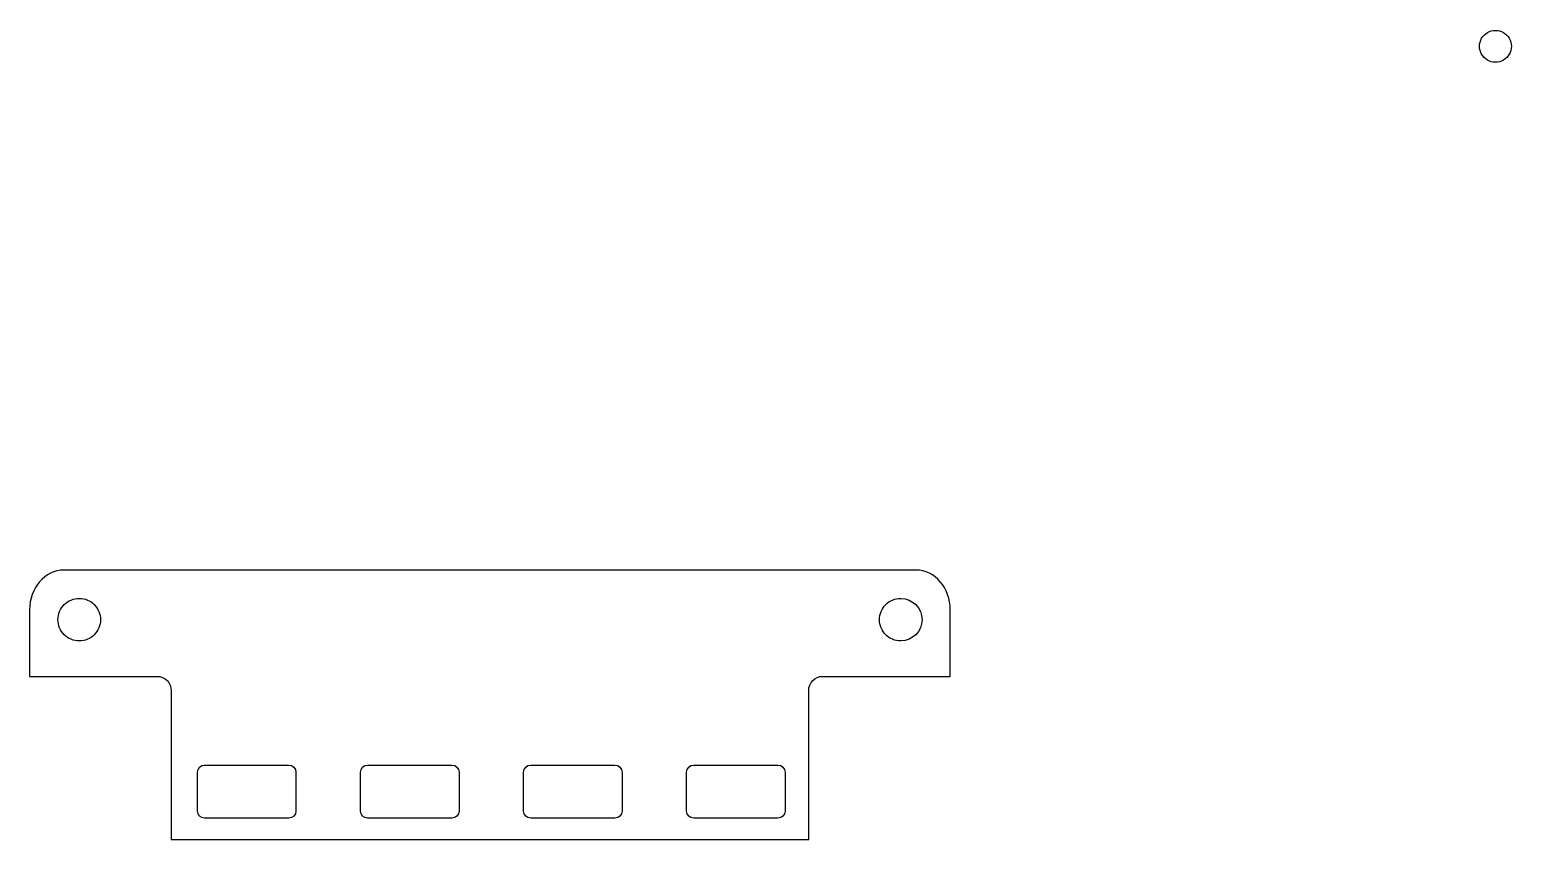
# Model space of a CAD drawing. Extents: x 52.3 to 79.9, y 60.4 to 75.5.
import ezdxf

# ---------------------------------------------------------------- set-up
doc = ezdxf.new("R2010")
doc.units = 0
doc.layers.add('Layer_1', color=7, linetype='CONTINUOUS')

msp = doc.modelspace()

# ---------------------------------------------------------------- linework, layer by layer
at = {"layer": 'Layer_1', "color": 7}
for points in [[(79.936054, 75.15901)], [(53.18443, 64.852057)], [(68.53042, 64.852057)], [(55.527347, 61.74099)], [(58.572442, 61.74099)], [(61.61754, 61.74099)], [(64.662635, 61.74099)]]:
    msp.add_lwpolyline(points, close=True, dxfattribs=at)
for points in [[(68.816043, 65.381191), (52.89867, 65.381191), (52.89867, 65.381191)], [(52.258376, 64.636301), (52.258376, 63.396869), (52.52308, 63.396869), (52.777256, 63.396869), (54.639618, 63.396869)], [(67.075095, 63.396869), (68.937457, 63.396869), (69.191632, 63.396869), (69.456337, 63.396869), (69.456337, 64.636301)], [(54.904321, 63.132165), (54.904321, 62.016746), (54.904321, 60.618711), (54.904321, 60.354143), (66.810391, 60.354143), (66.810391, 60.618711), (66.810391, 62.016746), (66.810391, 63.132165)], [(55.527347, 61.74099), (57.101356, 61.74099)], [(58.572442, 61.74099), (60.146451, 61.74099)], [(61.61754, 61.74099), (63.191549, 61.74099)], [(64.662635, 61.74099), (66.236644, 61.74099)], [(55.395056, 60.883271), (55.395056, 61.608698)], [(57.233648, 61.608698), (57.233648, 60.883271)], [(58.440151, 60.883271), (58.440151, 61.608698)], [(60.278743, 61.608698), (60.278743, 60.883271)], [(61.485248, 60.883271), (61.485248, 61.608698)], [(63.32384, 61.608698), (63.32384, 60.883271)], [(64.530343, 60.883271), (64.530343, 61.608698)], [(66.368935, 61.608698), (66.368935, 60.883271)], [(57.101356, 60.750979), (55.527347, 60.750979)], [(60.146451, 60.750979), (58.572442, 60.750979)], [(63.191549, 60.750979), (61.61754, 60.750979)], [(66.236644, 60.750979), (64.662635, 60.750979)]]:
    msp.add_lwpolyline(points, dxfattribs=at)
for points in [[(79.340318, 75.15901), (79.340318, 75.265416), (79.397021, 75.363422), (79.489427, 75.416626)], [(79.489427, 75.416626), (79.581134, 75.469829), (79.69454, 75.469829), (79.786946, 75.416626)], [(79.786946, 75.416626), (79.878653, 75.363422), (79.936054, 75.265416), (79.936054, 75.15901)], [(79.489427, 74.901394), (79.397021, 74.954597), (79.340318, 75.052603), (79.340318, 75.15901)], [(79.936054, 75.15901), (79.936054, 75.052603), (79.878653, 74.954597), (79.786946, 74.901394)], [(79.786946, 74.901394), (79.69454, 74.848191), (79.581134, 74.848191), (79.489427, 74.901394)], [(52.89867, 65.381191), (52.543963, 65.381191), (52.258376, 65.048982), (52.258376, 64.636301)], [(69.456337, 64.636301), (69.456337, 65.048982), (69.17075, 65.381191), (68.816043, 65.381191)], [(52.903753, 64.735815), (52.978192, 64.810254), (53.079157, 64.852068), (53.18443, 64.852057)], [(53.18443, 64.852057), (53.289703, 64.852068), (53.390667, 64.810254), (53.465107, 64.735815)], [(68.249743, 64.735815), (68.324182, 64.810254), (68.425147, 64.852068), (68.53042, 64.852057)], [(68.53042, 64.852057), (68.749589, 64.852006), (68.927227, 64.674307), (68.927202, 64.455138)], [(52.787511, 64.455138), (52.787499, 64.560411), (52.829313, 64.661375), (52.903753, 64.735815)], [(53.465107, 64.735815), (53.539546, 64.661375), (53.58136, 64.560411), (53.581349, 64.455138)], [(68.133501, 64.455138), (68.133489, 64.560411), (68.175303, 64.661375), (68.249743, 64.735815)], [(52.903753, 64.174461), (52.829313, 64.2489), (52.787499, 64.349865), (52.787511, 64.455138)], [(53.581349, 64.455138), (53.58136, 64.349865), (53.539546, 64.2489), (53.465107, 64.174461)], [(68.249743, 64.174461), (68.175303, 64.2489), (68.133489, 64.349865), (68.133501, 64.455138)], [(68.927202, 64.455138), (68.927227, 64.235969), (68.749589, 64.05827), (68.53042, 64.058219)], [(53.18443, 64.058219), (53.079157, 64.058207), (52.978192, 64.100021), (52.903753, 64.174461)], [(53.465107, 64.174461), (53.390667, 64.100021), (53.289703, 64.058207), (53.18443, 64.058219)], [(68.53042, 64.058219), (68.425147, 64.058207), (68.324182, 64.100021), (68.249743, 64.174461)], [(54.639618, 63.396869), (54.786197, 63.396869), (54.904321, 63.278744), (54.904321, 63.132165)], [(66.810391, 63.132165), (66.810391, 63.278744), (66.928516, 63.396869), (67.075095, 63.396869)], [(55.395056, 61.608698), (55.395056, 61.681988), (55.454058, 61.74099), (55.527347, 61.74099)], [(57.101356, 61.74099), (57.174646, 61.74099), (57.233648, 61.681988), (57.233648, 61.608698)], [(58.440151, 61.608698), (58.440151, 61.681988), (58.499153, 61.74099), (58.572442, 61.74099)], [(60.146451, 61.74099), (60.219741, 61.74099), (60.278743, 61.681988), (60.278743, 61.608698)], [(61.485248, 61.608698), (61.485248, 61.681988), (61.54425, 61.74099), (61.61754, 61.74099)], [(63.191549, 61.74099), (63.264838, 61.74099), (63.32384, 61.681988), (63.32384, 61.608698)], [(64.530343, 61.608698), (64.530343, 61.681988), (64.589345, 61.74099), (64.662635, 61.74099)], [(66.236644, 61.74099), (66.309933, 61.74099), (66.368935, 61.681988), (66.368935, 61.608698)], [(55.527347, 60.750979), (55.454058, 60.750979), (55.395056, 60.809981), (55.395056, 60.883271)], [(57.233648, 60.883271), (57.233648, 60.809981), (57.174646, 60.750979), (57.101356, 60.750979)], [(58.572442, 60.750979), (58.499153, 60.750979), (58.440151, 60.809981), (58.440151, 60.883271)], [(60.278743, 60.883271), (60.278743, 60.809981), (60.219741, 60.750979), (60.146451, 60.750979)], [(61.61754, 60.750979), (61.54425, 60.750979), (61.485248, 60.809981), (61.485248, 60.883271)], [(63.32384, 60.883271), (63.32384, 60.809981), (63.264838, 60.750979), (63.191549, 60.750979)], [(64.662635, 60.750979), (64.589345, 60.750979), (64.530343, 60.809981), (64.530343, 60.883271)], [(66.368935, 60.883271), (66.368935, 60.809981), (66.309933, 60.750979), (66.236644, 60.750979)]]:
    msp.add_open_spline(points, degree=3, dxfattribs=at)

doc.saveas('drawing.dxf')
